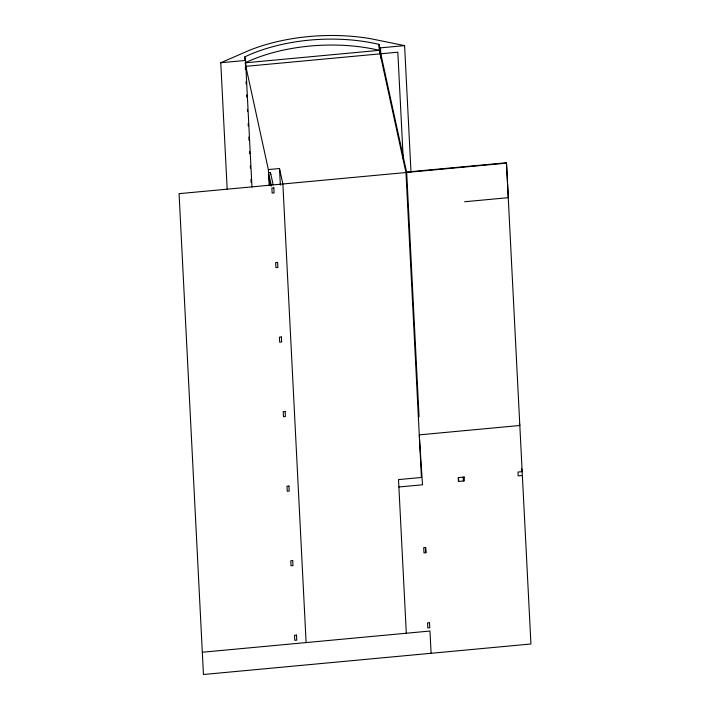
<?xml version="1.0" encoding="UTF-8"?>
<svg xmlns="http://www.w3.org/2000/svg" width="710" height="710" viewBox="0 0 710 710"><rect width="100%" height="100%" fill="white"/><g stroke="black" fill="none" stroke-linecap="round" stroke-linejoin="round"><path stroke-width="1.06" d="M227.165 188.984L220.766 62.746L250.106 50.011A125.892 63.634 -2.9 0 1 370.975 38.757L404.593 45.626L410.983 171.82M220.766 62.746L245.553 60.439L244.781 56.898A118.774 60.03 -2.9 0 1 379.033 44.384L380.098 53.853M379.797 47.907L404.593 45.626M245.846 66.341L397.822 52.203L403.2 158.365M245.269 63.714L268.353 169.575L279.509 168.536L282.873 183.988L306.116 642.568M402.605 157.07L403.315 157.008L403.422 159.218M273.164 184.804L270.466 172.45L268.513 172.628L271.433 186.02M406.59 172.051L506.47 162.75L530.929 643.988L203.451 674.5L179.071 193.661L506.549 163.149M464.633 201.746L508.307 197.673L506.47 162.75M418.35 416.77L419.06 416.708L406.679 172.45L380.808 53.782L380.516 47.863M398.896 486.989L422.512 484.797L419.273 434.866L519.844 425.494L519.4 423.435M522.383 475.487L518.122 475.886L518.007 472.035L522.187 471.644L521.522 468.556M202.315 652.241L429.967 631.03L431.094 653.289M268.762 177.651L270.563 185.896M425.467 547.481L425.76 552.726M463.16 477.147L463.355 480.99M458.5 477.573L458.695 481.424M380.924 56.001L381.039 58.238M379.033 44.384L379.335 50.33L405.969 172.521L421.429 477.466L398.514 479.596L406.306 633.231M279.509 168.536L280.352 185.159M270.466 172.45L270.572 174.456M268.353 169.575L269.152 185.381M245.545 60.403L251.97 187.12M244.781 56.898L244.932 59.862M245.305 67.264L245.42 69.482M246.033 81.668L246.148 83.878M246.707 94.962L246.823 97.172M247.435 109.358L247.55 111.576M248.172 123.762L248.278 125.972M248.846 137.048L249.015 140.376M249.574 151.452L249.689 153.662M250.302 165.847L250.417 168.066M250.976 179.142L251.145 182.461M379.335 50.33L245.083 62.835A118.774 60.03 -2.9 0 1 379.335 50.33M273.838 187.893L271.877 188.079L272.134 193.102L274.087 192.925L273.838 187.893M277.61 262.434L275.658 262.611L275.915 267.643L277.867 267.457L277.61 262.434M281.391 336.966L279.438 337.152L279.687 342.176L281.648 341.989L281.391 336.966M285.171 411.507L283.21 411.685L283.467 416.708L285.42 416.53L285.171 411.507M288.943 486.039L286.991 486.226L287.248 491.249L289.201 491.063L288.943 486.039M464.189 477.049L458.198 477.608L458.394 481.451L464.384 480.892L464.189 477.049M425.689 547.454L423.737 547.641L423.994 552.886L425.956 552.708L425.689 547.454M292.724 560.58L290.772 560.758L291.02 565.781L292.981 565.604L292.724 560.58M296.505 635.113L294.543 635.299L294.801 640.322L296.762 640.136L296.505 635.113M429.506 622.723L427.544 622.91L427.802 627.933L429.763 627.746L429.506 622.723"/></g></svg>
